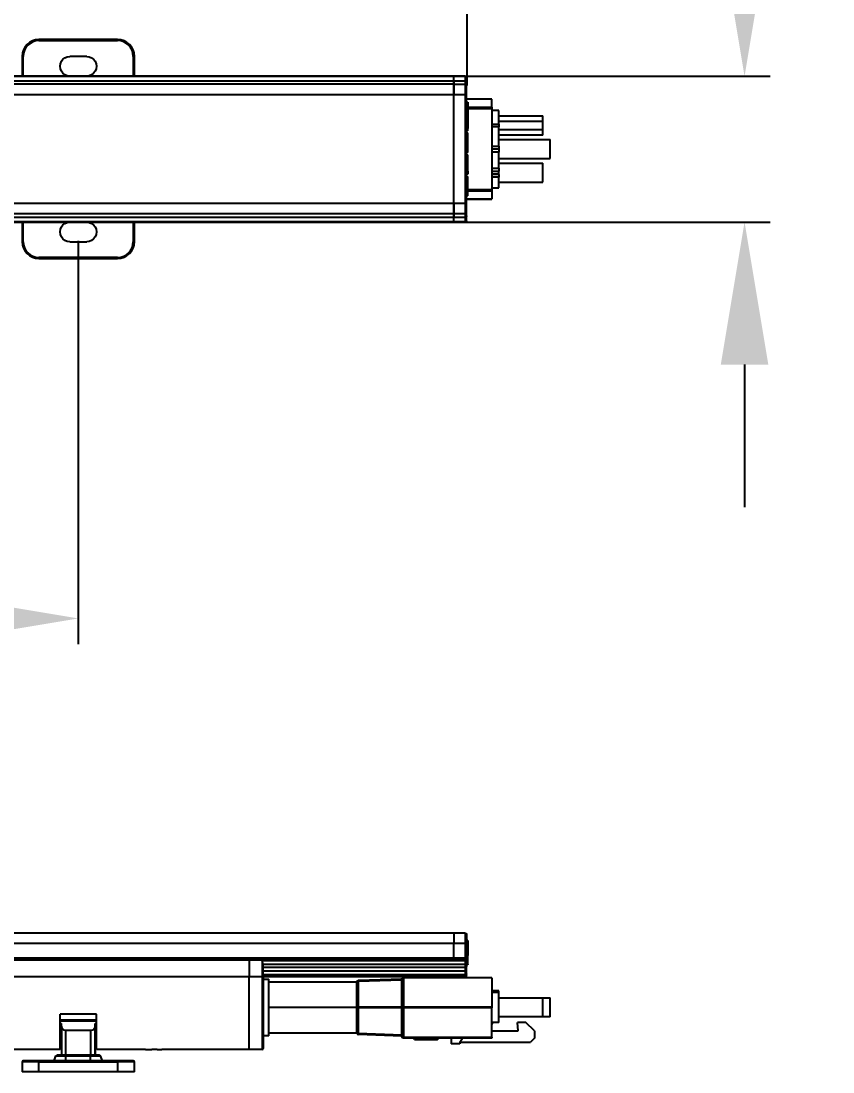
# Model space of a CAD drawing. Header units: inches. Extents: x 15.7 to 90.5, y -14.2 to 12.3.
# Drawn here: x 79.15 to 84.84, y -0.67 to 6.7 of the extents above; entities that cross this region are included whole.
import ezdxf

# ---------------------------------------------------------------- set-up
doc = ezdxf.new("R2010")
doc.units = ezdxf.units.IN
doc.header["$MEASUREMENT"] = 0
doc.layers.get('Defpoints').update_dxf_attribs({"color": 1})
doc.layers.add('Nano', color=7, linetype='Continuous')
doc.styles.get("Standard").update_dxf_attribs({"font": 'Arial.ttf'})
doc.dimstyles.new('1 DIM', dxfattribs={"dimscale": 0, "dimtxt": 1, "dimasz": 1, "dimexe": 0.18, "dimexo": 0.0625, "dimgap": 0.09, "dimtad": 0, "dimtih": 1, "dimtoh": 1, "dimdec": 5, "dimzin": 0, "dimdsep": 46, "dimlunit": 4, "dimtxsty": 'Standard', "dimcen": 0.5, "dimadec": 0, "dimazin": 0, "dimtfac": 1, "dimtdec": 5, "dimtofl": 0, "dimtmove": 0, "dimatfit": 3, "dimfxl": 1, "dimtolj": 1, "dimtzin": 0, "dimarcsym": 0})

# ---------------------------------------------------------------- blocks, each defined once
blk = doc.blocks.new('*D4')
at = {"layer": 'Defpoints', "color": 0, "lineweight": -2, "transparency": 16777216}
for p, q in [((34.3199, 6.244), (34.3199, 9.3846)), ((82.2778, 6.244), (82.2778, 9.3846)), ((35.3199, 9.2046), (53.8023, 9.2046)), ((81.2778, 9.2046), (62.7954, 9.2046))]:
    blk.add_line(p, q, dxfattribs=at)
at = {"layer": 'Defpoints', "color": 0, "transparency": 16777216}
for p in [(34.3199, 9.2046), (34.3199, 6.1815), (82.2778, 6.1815)]:
    blk.add_point(p, dxfattribs=at)
for points in [[(35.3199, 9.3713), (35.3199, 9.038), (34.3199, 9.2046)], [(81.2778, 9.3713), (81.2778, 9.038), (82.2778, 9.2046)]]:
    blk.add_solid(points, dxfattribs=at)
at = {"layer": 'Defpoints', "color": 0, "transparency": 16777216, "insert": (58.2988, 9.2046), "char_height": 1, "attachment_point": 5}
blk.add_mtext('\\A1;3\'-11{\\H1x;\\S31/32;}"\\P [1218.13 mm]', dxfattribs=at)
blk = doc.blocks.new('*D6')
at = {"layer": 'Defpoints', "color": 0, "lineweight": -2, "transparency": 16777216}
for p, q in [((84.2234, 7.3088), (84.2234, 8.3088)), ((82.2466, 6.3088), (84.4034, 6.3088)), ((82.2466, 5.2868), (84.4034, 5.2868)), ((84.2234, 4.2868), (84.2234, 3.2868))]:
    blk.add_line(p, q, dxfattribs=at)
at = {"layer": 'Defpoints', "color": 0, "transparency": 16777216}
for p in [(82.1841, 6.3088), (82.1841, 5.2868), (84.2234, 5.2868)]:
    blk.add_point(p, dxfattribs=at)
for points in [[(84.0567, 7.3088), (84.3901, 7.3088), (84.2234, 6.3088)], [(84.0567, 4.2868), (84.3901, 4.2868), (84.2234, 5.2868)]]:
    blk.add_solid(points, dxfattribs=at)
at = {"layer": 'Defpoints', "color": 0, "transparency": 16777216, "insert": (86.9508, 9.9862), "char_height": 1, "attachment_point": 5}
blk.add_mtext('\\A1;1{\\H1x;\\S1/32;}"\\P [25.96 mm]', dxfattribs=at)
blk = doc.blocks.new('*D9')
at = {"layer": 'Defpoints', "color": 0, "lineweight": -2, "transparency": 16777216}
for p, q in [((37.0423, 5.1554), (37.0423, 2.3272)), ((79.5502, 5.1554), (79.5502, 2.3272)), ((38.0423, 2.5072), (54.0316, 2.5072)), ((78.5502, 2.5072), (62.5609, 2.5072))]:
    blk.add_line(p, q, dxfattribs=at)
at = {"layer": 'Defpoints', "color": 0, "transparency": 16777216}
for p in [(37.0423, 5.2179), (79.5502, 5.2179), (37.0423, 2.5072)]:
    blk.add_point(p, dxfattribs=at)
for points in [[(38.0423, 2.6738), (38.0423, 2.3405), (37.0423, 2.5072)], [(78.5502, 2.6738), (78.5502, 2.3405), (79.5502, 2.5072)]]:
    blk.add_solid(points, dxfattribs=at)
at = {"layer": 'Defpoints', "color": 0, "transparency": 16777216, "char_height": 1, "attachment_point": 5}
for s, insert in [('\\A1;3\'-6{\\H1x;\\S1/2;}"', (58.2963, 3.7666)), ('\\A1;[1079.70 mm]', (58.2963, 1.7807))]:
    blk.add_mtext(s, dxfattribs=dict(at, insert=insert))

msp = doc.modelspace()

# ---------------------------------------------------------------- linework, layer by layer
at = {"layer": 'Nano', "linetype": 'Continuous'}
for p, q in [((79.825791, 6.566364), (79.274611, 6.566364)), ((79.274611, 6.566364), (79.274611, 6.55849)), ((79.274611, 6.55849), (79.825791, 6.55849)), ((79.825791, 6.55849), (79.825791, 6.566364)), ((79.164375, 6.448254), (79.156501, 6.448254)), ((79.156501, 6.448254), (79.156501, 6.310457)), ((79.164375, 6.310457), (79.164375, 6.448254)), ((79.609256, 6.448254), (79.491146, 6.448254)), ((79.936027, 6.448254), (79.936027, 6.310457)), ((79.943901, 6.448254), (79.936027, 6.448254)), ((79.943901, 6.310457), (79.943901, 6.448254)), ((82.184054, 6.310459), (57.417416, 6.310459)), ((57.417416, 6.308792), (82.184054, 6.308792)), ((82.184054, 6.275275), (57.417416, 6.275275)), ((82.264763, 6.310459), (82.184054, 6.310459)), ((82.184054, 6.310459), (82.184054, 6.308792)), ((82.184054, 6.308792), (82.184054, 6.310459)), ((82.184054, 6.308792), (82.264763, 6.308792)), ((82.184054, 6.275275), (82.184054, 6.308792)), ((82.184054, 6.275275), (82.184054, 6.308792)), ((82.184054, 6.181481), (82.184054, 6.275275)), ((82.264763, 6.275275), (82.184054, 6.275275)), ((82.184054, 6.275275), (82.184054, 6.181481)), ((82.264763, 6.310459), (82.264763, 6.308792)), ((82.264763, 6.308792), (82.264763, 6.275275)), ((82.264763, 6.275275), (82.264763, 6.181481)), ((82.272637, 6.301289), (82.272637, 6.302585)), ((82.272637, 6.267771), (82.272637, 6.301289)), ((82.272637, 6.181481), (82.272637, 6.267771)), ((82.184054, 6.253456), (57.417416, 6.253456)), ((82.184054, 6.253456), (82.264763, 6.253456)), ((57.417416, 6.181481), (82.184054, 6.181481)), ((82.184054, 6.181481), (82.264763, 6.181481)), ((82.184054, 5.415817), (82.184054, 6.181481)), ((82.184054, 5.415817), (82.184054, 6.181481)), ((82.264763, 6.181481), (82.264763, 5.415817)), ((82.272637, 6.181481), (82.264763, 6.181481)), ((82.272637, 5.415817), (82.272637, 6.181481)), ((82.449803, 6.148059), (82.272637, 6.148059)), ((82.449803, 6.147657), (82.272637, 6.147657)), ((82.272637, 6.127477), (82.281381, 6.127477)), ((82.281381, 6.127477), (82.281381, 6.112301)), ((82.449803, 6.148059), (82.449803, 6.147657)), ((82.449803, 6.092801), (82.449803, 6.147657)), ((82.281381, 6.112301), (82.272637, 6.112301)), ((82.281377, 6.092801), (82.449803, 6.092801)), ((82.449803, 6.081392), (82.281377, 6.081392)), ((82.449803, 6.092801), (82.449803, 6.081392)), ((82.449803, 6.081392), (82.449803, 5.514771)), ((82.500984, 6.069736), (82.449803, 6.069736)), ((82.500984, 5.973279), (82.500984, 6.069736)), ((82.281381, 6.034862), (82.272637, 6.034862)), ((82.281381, 6.026023), (82.272637, 6.026023)), ((82.281381, 6.034862), (82.281381, 6.026023)), ((82.449803, 5.973279), (82.500984, 5.973279)), ((82.500984, 6.030365), (82.808071, 6.030365)), ((82.500984, 5.992964), (82.808071, 5.992964)), ((82.500984, 5.973279), (82.500984, 5.953594)), ((82.808071, 5.992964), (82.808071, 6.030365)), ((82.808071, 5.933909), (82.808071, 5.992964)), ((82.281381, 5.94296), (82.272637, 5.94296)), ((82.281381, 5.927007), (82.272637, 5.927007)), ((82.272637, 5.911259), (82.281381, 5.911259)), ((82.281381, 5.927007), (82.281381, 5.94296)), ((82.281381, 5.775346), (82.281381, 5.911259)), ((82.500984, 5.953594), (82.449803, 5.953594)), ((82.500984, 5.818751), (82.500984, 5.953594)), ((82.808071, 5.933909), (82.500984, 5.933909)), ((82.808071, 5.896507), (82.500984, 5.896507)), ((82.808071, 5.896507), (82.808071, 5.933909)), ((82.500984, 5.865011), (82.859252, 5.865011)), ((82.859252, 5.731153), (82.859252, 5.865011)), ((82.281381, 5.775346), (82.272637, 5.775346)), ((82.272637, 5.75836), (82.281381, 5.75836)), ((82.281381, 5.643228), (82.281381, 5.75836)), ((82.449803, 5.818751), (82.500984, 5.818751)), ((82.449803, 5.799066), (82.500984, 5.799066)), ((82.500984, 5.797098), (82.449803, 5.797098)), ((82.500984, 5.777412), (82.449803, 5.777412)), ((82.500984, 5.818751), (82.500984, 5.799066)), ((82.500984, 5.797098), (82.500984, 5.799066)), ((82.500984, 5.797098), (82.500984, 5.777412)), ((82.500984, 5.664223), (82.500984, 5.777412)), ((82.500984, 5.731153), (82.859252, 5.731153)), ((82.500984, 5.699656), (82.808071, 5.699656)), ((82.808071, 5.565798), (82.808071, 5.699656)), ((82.281381, 5.643228), (82.272637, 5.643228)), ((82.281381, 5.636841), (82.272637, 5.636841)), ((82.281381, 5.622449), (82.272637, 5.622449)), ((82.272637, 5.605382), (82.281381, 5.605382)), ((82.281381, 5.64323), (82.281381, 5.636841)), ((82.281381, 5.636841), (82.281381, 5.622449)), ((82.281381, 5.469822), (82.281381, 5.605382)), ((82.449803, 5.664223), (82.500984, 5.664223)), ((82.449803, 5.644538), (82.500984, 5.644538)), ((82.449803, 5.64257), (82.500984, 5.64257)), ((82.500984, 5.622885), (82.449803, 5.622885)), ((82.500984, 5.620916), (82.449803, 5.620916)), ((82.500984, 5.601231), (82.449803, 5.601231)), ((82.500984, 5.664223), (82.500984, 5.644538)), ((82.500984, 5.64257), (82.500984, 5.644538)), ((82.500984, 5.622885), (82.500984, 5.64257)), ((82.500984, 5.620916), (82.500984, 5.622885)), ((82.500984, 5.620916), (82.500984, 5.601231)), ((82.500984, 5.526428), (82.500984, 5.601231)), ((82.500984, 5.565798), (82.808071, 5.565798)), ((82.281381, 5.469822), (82.272637, 5.469822)), ((82.281377, 5.514771), (82.449803, 5.514771)), ((82.449803, 5.503363), (82.281377, 5.503363)), ((82.449803, 5.526428), (82.500984, 5.526428)), ((82.449803, 5.514771), (82.449803, 5.503363)), ((82.449803, 5.503363), (82.449803, 5.448507)), ((82.184054, 5.415817), (57.417416, 5.415817)), ((82.184054, 5.322024), (82.184054, 5.415817)), ((82.264763, 5.415817), (82.184054, 5.415817)), ((82.184054, 5.415817), (82.184054, 5.322024)), ((82.272637, 5.415817), (82.264763, 5.415817)), ((82.264763, 5.415817), (82.264763, 5.322024)), ((82.272637, 5.448507), (82.449803, 5.448507)), ((82.272637, 5.448104), (82.449803, 5.448104)), ((82.272637, 5.329527), (82.272637, 5.415817)), ((82.449803, 5.448104), (82.449803, 5.448507)), ((82.184054, 5.343843), (57.417416, 5.343843)), ((57.417416, 5.322024), (82.184054, 5.322024)), ((82.264763, 5.343843), (82.184054, 5.343843)), ((82.184054, 5.322024), (82.264763, 5.322024)), ((82.184054, 5.288507), (82.184054, 5.322024)), ((82.184054, 5.288507), (82.184054, 5.322024)), ((82.264763, 5.322024), (82.264763, 5.288507)), ((82.272637, 5.29601), (82.272637, 5.329527)), ((82.184054, 5.288507), (57.417416, 5.288507)), ((57.417416, 5.286839), (82.184054, 5.286839)), ((79.156501, 5.286842), (79.156501, 5.149044)), ((79.164375, 5.149044), (79.164375, 5.286842)), ((79.936027, 5.286842), (79.936027, 5.149044)), ((79.943901, 5.149044), (79.943901, 5.286842)), ((82.264763, 5.288507), (82.184054, 5.288507)), ((82.184054, 5.288507), (82.184054, 5.286839)), ((82.184054, 5.286839), (82.184054, 5.288507)), ((82.184054, 5.286839), (82.264763, 5.286839)), ((82.264763, 5.288507), (82.264763, 5.286839)), ((82.272637, 5.294713), (82.272637, 5.29601)), ((79.156501, 5.149044), (79.164375, 5.149044)), ((79.491146, 5.149044), (79.609256, 5.149044)), ((79.936027, 5.149044), (79.943901, 5.149044)), ((79.825791, 5.038808), (79.274611, 5.038808)), ((79.274611, 5.038808), (79.274611, 5.030934)), ((79.274611, 5.030934), (79.825791, 5.030934)), ((79.825791, 5.030934), (79.825791, 5.038808)), ((82.184054, 0.299638), (57.417416, 0.299638)), ((82.184054, 0.299638), (82.184054, 0.23105)), ((82.264763, 0.299638), (82.184054, 0.299638)), ((82.184054, 0.299638), (82.184054, 0.23105)), ((82.264763, 0.299638), (82.264763, 0.23105)), ((57.417416, 0.23105), (82.184054, 0.23105)), ((82.184054, 0.23105), (82.264763, 0.23105)), ((82.184054, 0.125689), (82.184054, 0.23105)), ((82.184054, 0.125689), (82.184054, 0.23105)), ((82.264763, 0.23105), (82.264763, 0.125689)), ((82.272637, 0.291764), (82.272637, 0.228663)), ((82.281381, 0.249463), (82.272637, 0.249463)), ((82.272637, 0.123302), (82.272637, 0.228663)), ((82.281381, 0.249463), (82.281381, 0.214083)), ((82.272637, 0.214084), (82.281381, 0.214084)), ((82.281381, 0.214384), (82.282475, 0.214384)), ((82.281381, 0.21436), (82.282475, 0.21436)), ((82.281381, 0.214084), (82.281381, 0.14505)), ((82.184054, 0.125689), (57.417416, 0.125689)), ((57.417416, 0.120447), (82.184054, 0.120447)), ((57.417416, 0.114599), (80.749018, 0.114599)), ((57.417416, 0.114599), (82.184054, 0.114599)), ((80.749018, 0.114599), (80.749018, -0.003511)), ((80.749018, 0.114599), (82.184054, 0.114599)), ((80.749018, 0.114599), (80.749018, -0.003511)), ((80.839569, 0.105551), (80.839569, -0.003511)), ((82.264763, 0.105551), (80.839569, 0.105551)), ((80.846551, 0.083691), (82.264763, 0.083691)), ((80.847443, -0.003511), (80.847443, 0.076089)), ((82.264763, 0.125689), (82.184054, 0.125689)), ((82.184054, 0.125689), (82.184054, 0.114947)), ((82.184054, 0.114947), (82.184054, 0.125689)), ((82.184054, 0.120447), (82.264763, 0.120447)), ((82.184054, 0.114947), (82.264763, 0.114947)), ((82.184054, 0.114599), (82.184054, 0.114947)), ((82.184054, 0.114599), (82.184054, 0.114947)), ((82.264763, 0.125689), (82.264763, 0.114947)), ((82.264763, 0.114947), (82.264763, 0.105551)), ((82.264763, 0.114947), (82.272637, 0.114947)), ((82.264763, 0.105551), (82.272637, 0.105551)), ((82.264763, 0.105551), (82.264763, 0.061936)), ((82.281381, 0.14505), (82.272637, 0.14505)), ((82.272637, 0.114947), (82.272637, 0.123302)), ((82.272637, 0.105551), (82.272637, 0.114947)), ((82.272637, 0.067751), (82.272637, 0.105551)), ((82.281381, 0.080177), (82.272637, 0.080177)), ((82.281381, 0.078524), (82.272637, 0.078524)), ((82.281381, 0.078162), (82.272637, 0.078162)), ((82.281381, 0.078159), (82.272637, 0.078159)), ((82.281381, 0.080177), (82.281381, 0.14505)), ((82.281381, 0.080177), (82.281381, 0.078524)), ((82.281381, 0.078162), (82.281381, 0.078523)), ((80.847443, 0.061936), (82.264763, 0.061936)), ((80.847443, 0.036025), (82.264763, 0.036025)), ((82.264763, 0.007975), (80.847443, 0.007975)), ((82.264763, 0.061936), (82.264763, 0.036025)), ((82.264763, 0.036025), (82.264763, 0.007975)), ((82.264763, 0.007975), (82.264763, -0.003511)), ((82.272637, 0.043391), (82.272637, 0.067751)), ((82.272637, 0.015466), (82.272637, 0.043391)), ((82.272637, 0.004363), (82.272637, 0.015466)), ((57.417416, -0.003511), (80.749018, -0.003511)), ((80.749018, -0.515321), (80.749018, -0.003511)), ((80.749018, -0.003511), (80.839569, -0.003511)), ((80.749018, -0.515321), (80.749018, -0.003511)), ((80.839569, -0.003511), (80.839569, -0.515321)), ((80.847443, -0.003511), (80.839569, -0.003511)), ((80.847443, -0.003511), (80.847443, -0.507447)), ((80.847443, -0.003511), (82.264763, -0.003511)), ((80.847443, -0.021228), (80.886813, -0.021228)), ((80.886813, -0.418865), (80.886813, -0.021228)), ((81.504923, -0.042881), (80.886813, -0.042881)), ((81.504923, -0.220046), (81.504923, -0.041663)), ((81.819884, -0.028001), (81.514279, -0.038673)), ((81.514279, -0.038673), (81.514279, -0.217056)), ((81.516322, -0.02986), (81.819884, -0.019259)), ((81.819884, -0.220046), (81.819884, -0.015322)), ((82.449805, -0.012265), (81.831695, -0.012265)), ((81.831695, -0.012265), (81.831695, -0.216989)), ((82.449805, -0.012265), (82.449805, -0.216989)), ((82.500986, -0.103905), (82.449805, -0.103905)), ((82.449805, -0.113747), (82.500986, -0.113747)), ((82.500986, -0.113747), (82.500986, -0.103905)), ((82.500986, -0.326346), (82.500986, -0.113747)), ((81.504923, -0.220046), (80.886813, -0.220046)), ((81.504923, -0.220046), (81.514196, -0.220046)), ((81.504923, -0.398429), (81.504923, -0.220046)), ((81.514196, -0.220046), (81.819884, -0.220046)), ((81.514279, -0.217056), (81.819884, -0.217056)), ((81.819884, -0.424771), (81.819884, -0.220046)), ((81.819884, -0.220046), (81.831695, -0.220046)), ((81.831695, -0.216989), (82.449805, -0.216989)), ((81.831695, -0.220046), (81.831695, -0.216989)), ((81.831695, -0.223103), (81.831695, -0.220046)), ((81.831695, -0.220046), (82.449805, -0.220046)), ((82.449805, -0.216989), (82.449805, -0.220046)), ((82.449805, -0.220046), (82.449805, -0.223103)), ((82.500986, -0.153117), (82.808073, -0.153117)), ((82.808072, -0.153117), (82.859254, -0.153117)), ((82.808073, -0.286976), (82.808073, -0.153117)), ((82.859254, -0.286976), (82.859254, -0.153117)), ((79.422249, -0.515321), (79.422249, -0.266664)), ((79.678154, -0.266664), (79.422249, -0.266664)), ((79.678154, -0.515321), (79.678154, -0.266664)), ((81.819884, -0.223037), (81.514279, -0.223037)), ((81.514279, -0.223037), (81.514279, -0.401419)), ((81.831695, -0.223103), (81.831695, -0.427828)), ((82.449805, -0.223103), (81.831695, -0.223103)), ((82.449805, -0.427828), (82.449805, -0.223103)), ((82.808073, -0.286976), (82.500986, -0.286976)), ((82.859254, -0.286976), (82.808072, -0.286976)), ((79.422247, -0.333172), (79.432091, -0.333172)), ((79.422249, -0.307271), (79.678154, -0.307271)), ((79.422249, -0.313037), (79.678154, -0.313037)), ((79.432091, -0.350807), (79.432091, -0.333172)), ((79.432091, -0.350807), (79.432091, -0.554688)), ((79.668311, -0.350807), (79.668311, -0.333172)), ((79.668311, -0.333172), (79.678156, -0.333172)), ((79.668311, -0.554688), (79.668311, -0.350807)), ((82.500986, -0.326346), (82.449805, -0.326346)), ((82.451774, -0.436582), (82.451774, -0.338157)), ((82.636074, -0.385401), (82.630907, -0.326346)), ((82.689963, -0.326346), (82.630907, -0.326346)), ((82.749018, -0.385401), (82.689963, -0.326346)), ((79.422249, -0.38219), (79.432091, -0.38219)), ((79.422249, -0.40845), (79.432091, -0.40845)), ((79.463587, -0.554688), (79.463587, -0.382303)), ((79.636815, -0.382303), (79.463587, -0.382303)), ((79.636815, -0.382303), (79.636815, -0.554688)), ((79.668311, -0.38219), (79.678155, -0.38219)), ((79.668311, -0.40845), (79.678154, -0.40845)), ((80.886813, -0.418865), (80.847443, -0.418865)), ((80.886813, -0.397212), (81.504923, -0.397212)), ((81.514279, -0.401419), (81.819884, -0.412091)), ((81.819884, -0.420834), (81.516322, -0.410233)), ((81.831695, -0.427828), (82.449805, -0.427828)), ((81.831695, -0.436582), (81.831695, -0.427828)), ((82.449805, -0.436582), (81.831695, -0.436582)), ((81.908382, -0.444765), (81.900199, -0.436582)), ((81.928853, -0.444765), (81.928853, -0.436582)), ((81.949324, -0.444765), (81.957507, -0.436582)), ((81.959213, -0.444829), (81.959213, -0.436582)), ((81.969012, -0.444765), (81.960829, -0.436582)), ((81.989483, -0.444765), (81.989483, -0.436582)), ((82.009954, -0.444765), (82.018137, -0.436582)), ((82.019843, -0.444829), (82.019843, -0.436582)), ((82.04028, -0.444829), (82.048527, -0.436582)), ((82.050174, -0.444344), (82.050174, -0.436582)), ((82.07087, -0.444344), (82.078632, -0.436582)), ((82.166341, -0.436582), (82.166341, -0.475952)), ((82.225396, -0.464141), (82.245081, -0.436582)), ((82.449804, -0.436582), (82.451774, -0.436582)), ((82.449805, -0.427828), (82.449805, -0.436582)), ((82.451774, -0.385401), (82.636074, -0.385401)), ((82.749018, -0.436582), (82.721459, -0.464141)), ((82.749018, -0.385401), (82.749018, -0.436582)), ((79.422249, -0.515321), (57.417416, -0.515321)), ((80.022638, -0.515287), (80.065948, -0.515287)), ((80.103248, -0.515321), (80.065948, -0.515321)), ((80.749018, -0.515321), (80.13538, -0.515321)), ((80.839569, -0.515321), (80.749018, -0.515321)), ((81.908382, -0.444765), (81.928853, -0.444765)), ((81.928853, -0.444765), (81.949324, -0.444765)), ((81.938776, -0.444829), (81.938711, -0.444765)), ((81.938776, -0.444829), (81.959213, -0.444829)), ((81.959213, -0.444829), (81.97965, -0.444829)), ((81.969012, -0.444765), (81.989483, -0.444765)), ((81.97965, -0.444829), (81.979715, -0.444765)), ((81.989483, -0.444765), (82.009954, -0.444765)), ((81.999406, -0.444829), (81.999341, -0.444765)), ((81.999406, -0.444829), (82.019843, -0.444829)), ((82.019843, -0.444829), (82.04028, -0.444829)), ((82.040765, -0.444344), (82.050174, -0.444344)), ((82.050174, -0.444344), (82.07087, -0.444344)), ((82.225396, -0.475952), (82.166341, -0.475952)), ((82.225396, -0.464141), (82.721459, -0.464141)), ((82.225396, -0.464141), (82.225396, -0.475952)), ((79.381067, -0.594061), (79.393511, -0.559872)), ((79.393511, -0.559872), (79.463587, -0.559872)), ((79.463587, -0.554691), (79.40091, -0.554691)), ((79.636815, -0.554691), (79.463587, -0.554691)), ((79.463587, -0.554691), (79.463587, -0.559872)), ((79.463587, -0.559872), (79.636815, -0.559872)), ((79.463587, -0.594061), (79.463587, -0.559872)), ((79.699493, -0.554691), (79.636815, -0.554691)), ((79.636815, -0.554691), (79.636815, -0.559872)), ((79.636815, -0.559872), (79.706892, -0.559872)), ((79.636815, -0.594061), (79.636815, -0.559872)), ((79.668311, -0.523195), (79.67028, -0.523195)), ((79.67028, -0.554691), (79.67028, -0.523195)), ((79.719336, -0.594061), (79.706892, -0.559872)), ((79.274611, -0.601935), (79.156501, -0.601935)), ((79.156501, -0.601935), (79.156501, -0.672801)), ((79.274611, -0.594061), (79.164375, -0.594061)), ((79.825791, -0.594061), (79.274611, -0.594061)), ((79.274611, -0.594061), (79.274611, -0.601935)), ((79.274611, -0.601935), (79.825791, -0.601935)), ((79.274611, -0.672801), (79.274611, -0.601935)), ((79.936027, -0.594061), (79.825791, -0.594061)), ((79.825791, -0.601935), (79.825791, -0.594061)), ((79.943901, -0.601935), (79.825791, -0.601935)), ((79.825791, -0.601935), (79.825791, -0.672801)), ((79.943901, -0.672801), (79.943901, -0.601935)), ((79.274611, -0.672801), (79.156501, -0.672801)), ((79.825791, -0.672801), (79.274611, -0.672801)), ((79.943901, -0.672801), (79.825791, -0.672801))]:
    msp.add_line(p, q, dxfattribs=at)
at = {"layer": 'Nano', "color": 0}
msp.add_line((80.022638, -0.515287), (79.678154, -0.515321), dxfattribs=at)
at = {"layer": 'Nano', "linetype": 'Continuous'}
for centre, radius, start, end in [((79.274611, 6.448254), 0.11811, 90, 180), ((79.274611, 6.448254), 0.110236, 90, 180), ((79.825791, 6.448254), 0.11811, 0, 90), ((79.825791, 6.448254), 0.110236, 0, 90), ((79.274611, 5.149044), 0.11811, 180, 270), ((79.274611, 5.149044), 0.110236, 180, 270), ((79.825791, 5.149044), 0.11811, 270, 0), ((79.825791, 5.149044), 0.110236, 270, 0), ((81.516734, -0.041663), 0.011811, 92, 180), ((81.516734, -0.398429), 0.011811, 180, 268), ((80.839569, -0.507447), 0.007874, 270, 0), ((79.164375, -0.601935), 0.007874, 90, 180), ((79.936027, -0.601935), 0.007874, 0, 90)]:
    msp.add_arc(centre, radius, start, end, dxfattribs=at)
at = {"layer": 'Nano', "linetype": 'Continuous', "extrusion": (0, 0, -1)}
for centre, radius, start, end in [((-79.491146, 6.379357), 0.068897, 269.9999999, 90.0000001), ((-79.609256, 6.379357), 0.068897, 89.9999999, 270.0000001), ((-82.264763, 6.302585), 0.007874, 90, 180), ((-79.491146, 5.217942), 0.068897, 269.9999999, 90.0000001), ((-79.609256, 5.217942), 0.068897, 89.9999999, 270.0000001), ((-82.264763, 5.294713), 0.007874, 180, 270), ((-82.264763, 0.291764), 0.007874, 90, 180), ((-82.264763, 0.004363), 0.007874, 180, 270), ((-82.463585, -0.338157), 0.011811, 0, 90), ((-81.831695, -0.424771), 0.011811, 270, 0), ((-79.40091, -0.562565), 0.007874, 20, 90)]:
    msp.add_arc(centre, radius, start, end, dxfattribs=at)
at = {"layer": 'Nano', "linetype": 'Continuous', "extrusion": (-3.74928e-33, 6.12303e-17, -1)}
for centre, radius, start, end in [((-79.463587, -0.350807), 0.031496, 270, 0), ((-79.636815, -0.350807), 0.031496, 180, 270), ((-79.699493, -0.562565), 0.007874, 90, 160)]:
    msp.add_arc(centre, radius, start, end, dxfattribs=at)
at = {"layer": 'Nano', "linetype": 'Continuous', "extrusion": (0, 0, -1)}
for centre, major_axis, ratio, start_param, end_param in [((82.264763, 6.301289), (0.007874, 0), 0.95294354, 4.71238898, 6.28318531), ((82.264763, 6.267771), (0.007874, 0), 0.95294354, 4.71238898, 6.28318531), ((82.264763, 5.329527), (0.007874, 0), 0.95294354, 0, 1.57079633), ((82.264763, 5.29601), (-0.007874, 0), 0.95294354, 3.14159265, 4.71238898), ((82.264763, 0.228663), (0.007874, 0), 0.30314783, 4.71238898, 6.28318531), ((82.264763, 0.123302), (-0.007874, 0), 0.30314783, 1.57079633, 3.14159265), ((82.264763, 0.067751), (-0.007874, 0), 0.73855698, 3.14159265, 4.71238898), ((82.264763, 0.015466), (-0.007874, 0), 0.95137463, 3.14159265, 4.71238898)]:
    msp.add_ellipse(centre, major_axis=major_axis, ratio=ratio, start_param=start_param, end_param=end_param, dxfattribs=at)
at = {"layer": 'Nano', "linetype": 'Continuous'}
for centre, major_axis, ratio, start_param, end_param in [((81.516734, -0.041663), (0.011811, 0), 0.25881905, 1.78023584, 3.14159265), ((81.516734, -0.041663), (-0.000412, 0.011804), 0.20605085, 0, 1.30749965), ((81.831695, -0.015322), (0.011811, 0), 0.25881905, 1.57079633, 3.14159265), ((81.516734, -0.220046), (0.011811, 0), 0.25881905, 1.78023584, 3.14159265), ((81.516734, -0.220046), (0.011811, 0), 0.25881905, 3.14159265, 4.50294947), ((81.516734, -0.220046), (0, 0.011811), 0.21491278, 1.31484772, 1.57079633), ((81.516734, -0.220046), (0, 0.011811), 0.21491278, 1.57079633, 1.82674493), ((81.831695, -0.220046), (0.011811, 0), 0.25881905, 1.57079633, 3.14159265), ((81.831695, -0.220046), (0.011811, 0), 0.25881905, 3.14159265, 4.71238898), ((81.516734, -0.398429), (0.011811, 0), 0.25881905, 3.14159265, 4.50294947), ((81.516734, -0.398429), (0.000412, 0.011804), 0.20605085, 1.834093, 3.14159265), ((81.831695, -0.424771), (0.011811, 0), 0.25881905, 3.14159265, 4.71238898)]:
    msp.add_ellipse(centre, major_axis=major_axis, ratio=ratio, start_param=start_param, end_param=end_param, dxfattribs=at)
for points, knots in [([(82.281381, 6.112301), (82.281381, 6.108574), (82.281381, 6.099938), (82.281381, 6.083521), (82.281381, 6.067386), (82.281381, 6.053185), (82.281381, 6.042375), (82.281381, 6.036975), (82.281381, 6.034862)], [0, 0, 0, 0, 0.18135701, 0.38704547, 0.58807545, 0.75289221, 0.89687727, 1, 1, 1, 1]), ([(82.281381, 6.026023), (82.281381, 6.02373), (82.281381, 6.017421), (82.281381, 6.002264), (82.281381, 5.985662), (82.281381, 5.971042), (82.281381, 5.959482), (82.281381, 5.950031), (82.281381, 5.945193), (82.281381, 5.94296)], [0, 0, 0, 0, 0.16710013, 0.35834429, 0.54109957, 0.67612551, 0.80500802, 0.90277696, 1, 1, 1, 1]), ([(80.847443, 0.076089), (80.847443, 0.080772), (80.846212, 0.085682), (80.843226, 0.095566), (80.841396, 0.100548), (80.839569, 0.105551)], [0, 0, 0, 0, 0.5, 0.5, 1, 1, 1, 1]), ([(82.264763, 0.036025), (82.266843, 0.036025), (82.268877, 0.036823), (82.271783, 0.03954), (82.272637, 0.041472), (82.272637, 0.043391)], [0, 0, 0, 0, 0.5, 0.5, 1, 1, 1, 1]), ([(80.105066, -0.515303), (80.106809, -0.515289), (80.109108, -0.515277), (80.113689, -0.515264), (80.116049, -0.515261), (80.120738, -0.51526), (80.123096, -0.515262), (80.127739, -0.515271), (80.130089, -0.515279), (80.132115, -0.515292)], [0, 0, 0, 0, 0.25, 0.25, 0.5, 0.5, 0.75, 0.75, 1, 1, 1, 1]), ([(80.132115, -0.515292), (80.132946, -0.515297), (80.133688, -0.515303), (80.134842, -0.515314), (80.135202, -0.515319), (80.135364, -0.515321), (80.135382, -0.515321), (80.135383, -0.515321)], [0, 0, 0, 0, 0.43774549, 0.43774549, 0.87549098, 0.87549098, 1, 1, 1, 1])]:
    msp.add_open_spline(points, degree=3, knots=knots, dxfattribs=at)
msp.add_open_spline([(80.103221, -0.515319), (80.10324, -0.515318), (80.103875, -0.515312), (80.105066, -0.515303)], degree=3, dxfattribs=at)

# ---------------------------------------------------------------- dimensions: what is measured, and where the dimension line sits
at = {"layer": 'Defpoints'}
for base, p1, p2, angle, override, picture, middle in [((84.223388, 5.286839), (82.184054, 6.308792), (82.184054, 5.286839), 90, {"dimscale": 1, "dimpost": '\\X', "dimtmove": 2}, '*D6', (86.950833, 9.986172)), ((34.319877, 9.204617), (82.277815, 6.181481), (34.319877, 6.181481), 180, {"dimscale": 1, "dimpost": '\\X'}, '*D4', (58.298846, 9.204617))]:
    dim = msp.add_linear_dim(base=base, p1=p1, p2=p2, angle=angle, dimstyle='1 DIM', override=override, dxfattribs=at)
    dim.commit()
    dim.dimension.update_dxf_attribs({"geometry": picture, "text_midpoint": middle, "dimtype": 160})
dim = msp.add_linear_dim(base=(37.042312, 2.507157), p1=(79.550201, 5.217942), p2=(37.042312, 5.217942), angle=180, dimstyle='1 DIM', override={"dimscale": 1, "dimpost": '\\X'}, dxfattribs=at)
dim.commit()
dim.dimension.update_dxf_attribs({"geometry": '*D9', "text_midpoint": (58.296257, 2.507157)})

doc.saveas('drawing.dxf')
